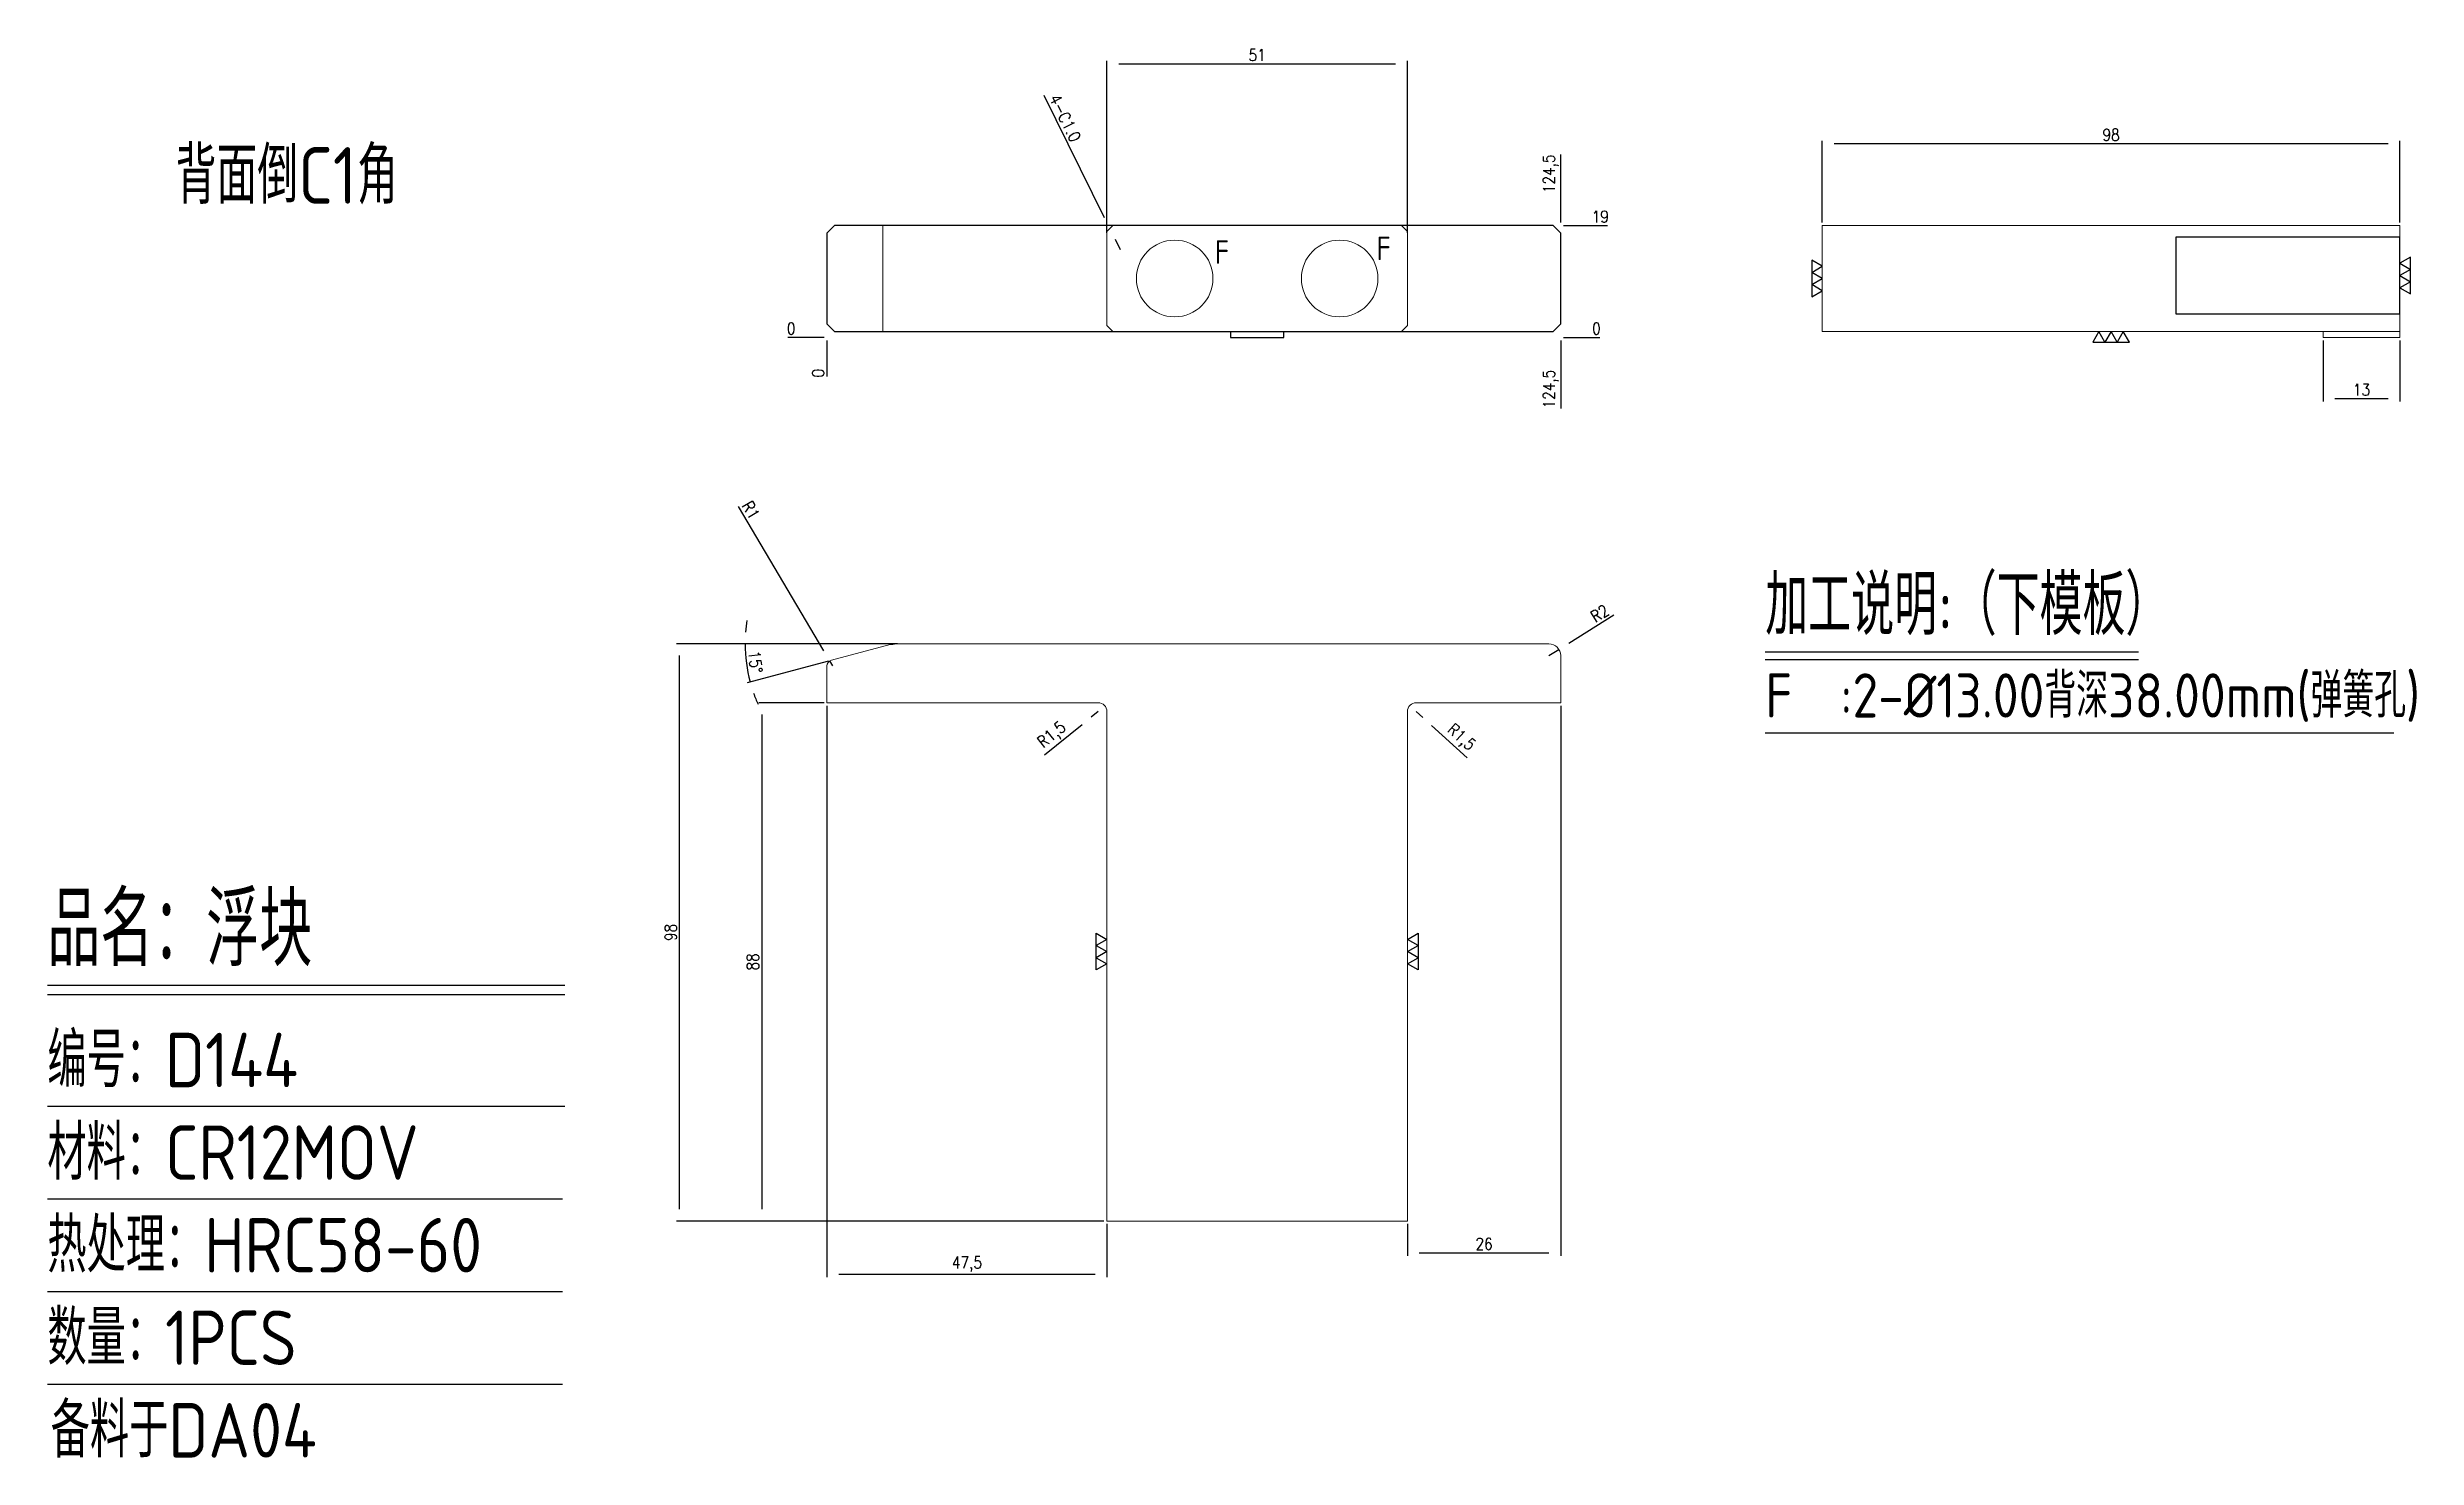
# Model space of a CAD drawing. Header units: millimetres. Extents: x 102156 to 102558, y -7974 to -7735.
import ezdxf
from ezdxf.enums import TextEntityAlignment as Align

# ---------------------------------------------------------------- set-up
doc = ezdxf.new("R2010")
doc.units = ezdxf.units.MM
doc.linetypes.add('HIDDEN', pattern=[0])
for name, color, linetype in [('DIE_P', 2, 'Continuous'), ('DIM', 4, 'Continuous'), ('LB_P', 2, 'Continuous'), ('TEXT', 4, 'Continuous')]:
    doc.layers.add(name, color=color, linetype=linetype)
doc.styles.add('gbenor', font='gbenor.shx', dxfattribs={"bigfont": 'gbcbig.shx'})
doc.styles.get("Standard").update_dxf_attribs({"font": 'txt.shx', "width": 0.85, "bigfont": 'ctxt.shx'})
doc.dimstyles.new('T-2-WX', dxfattribs={"dimtxt": 2, "dimasz": 2, "dimexe": 0.5, "dimexo": 0.5, "dimgap": 0.5, "dimtad": 1, "dimtxsty": 'Standard', "dimblk": 'OPEN30', "dimcen": 0, "dimazin": 3, "dimtfac": 1, "dimtmove": 0, "dimatfit": 3, "dimldrblk": 'OPEN30', "dimlwd": -1, "dimlwe": -1})

# ---------------------------------------------------------------- blocks, each defined once
blk = doc.blocks.new('*D7579')
at = {"layer": 'Defpoints', "color": 0}
for p in [(102555.2194597091, -7751.037624881854), (102457.2194597091, -7764.936430694204), (102555.2194597091, -7764.936430694204)]:
    blk.add_point(p, dxfattribs=at)
at = {"layer": 'DIM', "color": 0}
for p, q in [((102457.2194597091, -7764.436430694204), (102457.2194597091, -7750.537624881854)), ((102459.2194597091, -7751.037624881854), (102553.2194597091, -7751.037624881854)), ((102555.2194597091, -7764.436430694204), (102555.2194597091, -7750.537624881854))]:
    blk.add_line(p, q, dxfattribs=at)
at = {"layer": 'DIM', "color": 0, "insert": (102506.2194597091, -7749.537624881854), "char_height": 2, "attachment_point": 5}
blk.add_mtext('98', dxfattribs=at)
blk = doc.blocks.new('_Open30')
blk = doc.blocks.new('*D7580')
at = {"layer": 'Defpoints', "color": 0}
for p in [(102542.2194597091, -7783.936430694199), (102555.2194597091, -7783.936430694199), (102555.2194597091, -7794.314038441355)]:
    blk.add_point(p, dxfattribs=at)
at = {"layer": 'DIM', "color": 0}
for p, q in [((102542.2194597091, -7784.436430694199), (102542.2194597091, -7794.814038441355)), ((102555.2194597091, -7784.436430694199), (102555.2194597091, -7794.814038441355)), ((102544.2194597091, -7794.314038441355), (102553.2194597091, -7794.314038441355))]:
    blk.add_line(p, q, dxfattribs=at)
at = {"layer": 'DIM', "color": 0, "insert": (102548.7194597091, -7792.814038441355), "char_height": 2, "attachment_point": 5}
blk.add_mtext('13', dxfattribs=at)
blk = doc.blocks.new('*D7581')
at = {"layer": 'Defpoints', "color": 0}
for p in [(102263.3052661254, -7835.962718350944), (102300.7778580624, -7835.962718350944), (102335.8250363917, -7933.960166193385)]:
    blk.add_point(p, dxfattribs=at)
at = {"layer": 'DIM', "color": 0}
for p, q in [((102300.2778580624, -7835.962718350944), (102262.8052661254, -7835.962718350944)), ((102263.3052661254, -7931.960166193385), (102263.3052661254, -7837.962718350944)), ((102335.3250363917, -7933.960166193385), (102262.8052661254, -7933.960166193385))]:
    blk.add_line(p, q, dxfattribs=at)
at = {"layer": 'DIM', "color": 0, "insert": (102261.8052661254, -7884.961442272164), "char_height": 2, "attachment_point": 5, "rotation": 90}
blk.add_mtext('98', dxfattribs=at)
blk = doc.blocks.new('*D7582')
at = {"layer": 'Defpoints', "color": 0}
for p in [(102288.3250363917, -7845.960166193385), (102277.2496586047, -7933.960166193385), (102335.8250363917, -7933.960166193385)]:
    blk.add_point(p, dxfattribs=at)
at = {"layer": 'DIM', "color": 0}
for p, q in [((102287.8250363917, -7845.960166193385), (102276.7496586047, -7845.960166193385)), ((102277.2496586047, -7847.960166193385), (102277.2496586047, -7931.960166193385)), ((102335.3250363917, -7933.960166193385), (102276.7496586047, -7933.960166193385))]:
    blk.add_line(p, q, dxfattribs=at)
at = {"layer": 'DIM', "color": 0, "insert": (102275.7496586047, -7889.960166193385), "char_height": 2, "attachment_point": 5, "rotation": 90}
blk.add_mtext('88', dxfattribs=at)
blk = doc.blocks.new('*D7583')
at = {"layer": 'Defpoints', "color": 0}
for p in [(102288.3250363917, -7845.960166193385), (102335.8250363917, -7933.960166193385), (102335.8250363917, -7942.988885710729)]:
    blk.add_point(p, dxfattribs=at)
at = {"layer": 'DIM', "color": 0}
for p, q in [((102288.3250363917, -7846.460166193385), (102288.3250363917, -7943.488885710729)), ((102335.8250363917, -7934.460166193385), (102335.8250363917, -7943.488885710729)), ((102290.3250363917, -7942.988885710729), (102333.8250363917, -7942.988885710729))]:
    blk.add_line(p, q, dxfattribs=at)
at = {"layer": 'DIM', "color": 0, "insert": (102312.0750363917, -7941.298409520253), "char_height": 2, "attachment_point": 5}
blk.add_mtext('47,5', dxfattribs=at)
blk = doc.blocks.new('*D7584')
at = {"layer": 'Defpoints', "color": 0}
for p in [(102412.8250363917, -7845.960166193385), (102386.8250363917, -7933.960166193385), (102412.8250363917, -7939.343752176865)]:
    blk.add_point(p, dxfattribs=at)
at = {"layer": 'DIM', "color": 0}
for p, q in [((102412.8250363917, -7846.460166193385), (102412.8250363917, -7939.843752176865)), ((102386.8250363917, -7934.460166193385), (102386.8250363917, -7939.843752176865)), ((102388.8250363917, -7939.343752176865), (102410.8250363917, -7939.343752176865))]:
    blk.add_line(p, q, dxfattribs=at)
at = {"layer": 'DIM', "color": 0, "insert": (102399.8250363917, -7937.843752176865), "char_height": 2, "attachment_point": 5}
blk.add_mtext('26', dxfattribs=at)
blk = doc.blocks.new('*D7585')
at = {"layer": 'Defpoints', "color": 0}
for p in [(102274.5242524151, -7838.144839277796), (102289.0662173466, -7838.748081218699), (102298.1896676114, -7836.303460088046), (102300.7778580624, -7835.962718350944), (102410.8250363917, -7835.960166193385)]:
    blk.add_point(p, dxfattribs=at)
at = {"layer": 'DIM', "color": 0}
for p, q in [((102298.9612191292, -7835.9627604815), (102273.9289633971, -7835.9633410167)), ((102288.5832544335, -7838.877490741251), (102274.7989539075, -7842.570982935418))]:
    blk.add_line(p, q, dxfattribs=at)
for start, end in [(170.8433798319056, 175.4223543030773), (180.0013287742491, 195.0000000000787), (199.5789744712505, 204.1579489424222)]:
    blk.add_arc((102299.4612191291, -7835.962748885757), 25.03225573879226, start, end, dxfattribs=at)
at = {"layer": 'DIM', "color": 0, "insert": (102276.1775323071, -7839.028379080592), "char_height": 2, "attachment_point": 5, "rotation": 277.5006643871589}
blk.add_mtext('15%%d', dxfattribs=at)
blk = doc.blocks.new('*D7586')
at = {"layer": 'Defpoints', "color": 0}
for p in [(102288.815671217, -7838.853456570636), (102289.3250363915, -7839.71400704504)]:
    blk.add_point(p, dxfattribs=at)
at = {"layer": 'DIM', "color": 0}
for p, q in [((102287.796940868, -7837.132355621818), (102273.3003538817, -7812.640997686766)), ((102289.3250363915, -7839.71400704504), (102288.815671217, -7838.853456570636))]:
    blk.add_line(p, q, dxfattribs=at)
at = {"layer": 'DIM', "color": 0, "insert": (102275.4231427117, -7813.282515699882), "char_height": 2, "attachment_point": 5, "rotation": 300.6215535822492}
blk.add_mtext('R1', dxfattribs=at)
blk = doc.blocks.new('*D7587')
at = {"layer": 'Defpoints', "color": 0}
for p in [(102410.8250363917, -7837.960166193414), (102412.5197173701, -7836.898066206857)]:
    blk.add_point(p, dxfattribs=at)
at = {"layer": 'DIM', "color": 0}
for p, q in [((102414.2143983485, -7835.835966220299), (102421.8286050693, -7831.063947793889)), ((102410.8250363917, -7837.960166193414), (102412.5197173701, -7836.898066206857))]:
    blk.add_line(p, q, dxfattribs=at)
at = {"layer": 'DIM', "color": 0, "insert": (102419.4422579235, -7830.789287999861), "char_height": 2, "attachment_point": 5, "rotation": 32.07642612797595}
blk.add_mtext('R2', dxfattribs=at)
blk = doc.blocks.new('*D7588')
at = {"layer": 'Defpoints', "color": 0}
for p in [(102388.3250363917, -7847.460166193348), (102389.4359045311, -7848.468120546029)]:
    blk.add_point(p, dxfattribs=at)
at = {"layer": 'DIM', "color": 0}
for p, q in [((102388.3250363917, -7847.460166193348), (102389.4359045311, -7848.468120546029)), ((102396.9757016166, -7855.30941072359), (102390.9170620502, -7849.812059682873))]:
    blk.add_line(p, q, dxfattribs=at)
at = {"layer": 'DIM', "color": 0, "insert": (102395.8229091491, -7851.980774011441), "char_height": 2, "attachment_point": 5, "rotation": 317.78074036491984}
blk.add_mtext('R1,5', dxfattribs=at)
blk = doc.blocks.new('*D7589')
at = {"layer": 'Defpoints', "color": 0}
for p in [(102334.3250363919, -7847.460166193247), (102333.1604668047, -7848.405564351284)]:
    blk.add_point(p, dxfattribs=at)
at = {"layer": 'DIM', "color": 0}
for p, q in [((102334.3250363919, -7847.460166193247), (102333.1604668047, -7848.405564351284)), ((102325.2561817981, -7854.822266768995), (102331.6077073553, -7849.666095228476))]:
    blk.add_line(p, q, dxfattribs=at)
at = {"layer": 'DIM', "color": 0, "insert": (102326.5901161344, -7851.561994997971), "char_height": 2, "attachment_point": 5, "rotation": 39.0697088302083}
blk.add_mtext('R1,5', dxfattribs=at)
blk = doc.blocks.new('*D7590')
at = {"layer": 'Defpoints', "color": 0}
for p in [(102336.3245925307, -7765.435534598633), (102336.325480253, -7765.437326789732)]:
    blk.add_point(p, dxfattribs=at)
at = {"layer": 'DIM', "color": 0}
for p, q in [((102335.4368702096, -7763.643343459122), (102325.1573095946, -7742.890302769129)), ((102336.325480253, -7765.437326789732), (102336.3245925307, -7765.435534598633)), ((102337.2132025741, -7767.229517929243), (102338.1009248953, -7769.021709068755))]:
    blk.add_line(p, q, dxfattribs=at)
at = {"layer": 'DIM', "color": 0, "insert": (102328.7175883153, -7746.69858819441), "char_height": 2, "attachment_point": 5, "rotation": 296.3504991454354}
blk.add_mtext('4-C1.0', dxfattribs=at)
blk = doc.blocks.new('*D7591')
at = {"layer": 'Defpoints', "color": 0}
for p in [(102386.8250363917, -7737.504654553184), (102335.8250363917, -7766.689742666804), (102386.8250363917, -7766.689742666804)]:
    blk.add_point(p, dxfattribs=at)
at = {"layer": 'DIM', "color": 0}
for p, q in [((102335.8250363917, -7766.189742666804), (102335.8250363917, -7737.004654553184)), ((102337.8250363917, -7737.504654553184), (102384.8250363917, -7737.504654553184)), ((102386.8250363917, -7766.189742666804), (102386.8250363917, -7737.004654553184))]:
    blk.add_line(p, q, dxfattribs=at)
at = {"layer": 'DIM', "color": 0, "insert": (102361.3250363917, -7736.004654553184), "char_height": 2, "attachment_point": 5}
blk.add_mtext('51', dxfattribs=at)
blk = doc.blocks.new('*D7592')
at = {"layer": 'Defpoints', "color": 0}
for p in [(102288.3250363917, -7783.936430694199), (102412.8250363917, -7783.936430694199), (102417.8250363917, -7783.936430694199)]:
    blk.add_point(p, dxfattribs=at)
at = {"layer": 'DIM', "color": 0}
blk.add_line((102413.3250363917, -7783.936430694199), (102419.458369725, -7783.936430694199), dxfattribs=at)
at = {"layer": 'DIM', "color": 0, "insert": (102418.8917030584, -7782.436430694199), "char_height": 2, "attachment_point": 5}
blk.add_mtext('0', dxfattribs=at)
blk = doc.blocks.new('*D7593')
at = {"layer": 'Defpoints', "color": 0}
for p in [(102412.8250363917, -7764.936430694204), (102417.8250363917, -7764.936430694199), (102288.3250363917, -7783.936430694199)]:
    blk.add_point(p, dxfattribs=at)
at = {"layer": 'DIM', "color": 0}
blk.add_line((102413.3250363917, -7764.936430694204), (102420.7536078203, -7764.936430694199), dxfattribs=at)
at = {"layer": 'DIM', "color": 0, "insert": (102419.539322106, -7763.436430694199), "char_height": 2, "attachment_point": 5}
blk.add_mtext('19', dxfattribs=at)
blk = doc.blocks.new('*D7594')
at = {"layer": 'Defpoints', "color": 0}
for p in [(102283.3250363917, -7783.936430694199), (102288.3250363917, -7783.936430694199), (102288.3250363917, -7783.936430694199)]:
    blk.add_point(p, dxfattribs=at)
at = {"layer": 'DIM', "color": 0}
blk.add_line((102287.8250363917, -7783.936430694199), (102281.6917030584, -7783.936430694199), dxfattribs=at)
at = {"layer": 'DIM', "color": 0, "insert": (102282.258369725, -7782.436430694199), "char_height": 2, "attachment_point": 5}
blk.add_mtext('0', dxfattribs=at)
blk = doc.blocks.new('*D7595')
at = {"layer": 'Defpoints', "color": 0}
for p in [(102288.3250363917, -7783.936430694199), (102412.8250363917, -7783.936430694199), (102412.8250363917, -7788.936430694199)]:
    blk.add_point(p, dxfattribs=at)
at = {"layer": 'DIM', "color": 0}
blk.add_line((102412.8250363917, -7784.436430694186), (102412.8250363917, -7795.993573551328), dxfattribs=at)
at = {"layer": 'DIM', "color": 0, "insert": (102411.1345602012, -7792.715002122783), "char_height": 2, "attachment_point": 5, "rotation": 90}
blk.add_mtext('124,5', dxfattribs=at)
blk = doc.blocks.new('*D7596')
at = {"layer": 'Defpoints', "color": 0}
for p in [(102288.3250363917, -7783.936430694199), (102288.3250363917, -7783.936430694199), (102288.3250363917, -7788.936430694199)]:
    blk.add_point(p, dxfattribs=at)
at = {"layer": 'DIM', "color": 0}
blk.add_line((102288.3250363917, -7784.436430694186), (102288.3250363917, -7790.569764027518), dxfattribs=at)
at = {"layer": 'DIM', "color": 0, "insert": (102286.8250363917, -7790.003097360877), "char_height": 2, "attachment_point": 5, "rotation": 90}
blk.add_mtext('0', dxfattribs=at)
blk = doc.blocks.new('*D7597')
at = {"layer": 'Defpoints', "color": 0}
for p in [(102412.8250363917, -7759.936430694204), (102412.8250363917, -7764.936430694204), (102288.3250363917, -7783.936430694199)]:
    blk.add_point(p, dxfattribs=at)
at = {"layer": 'DIM', "color": 0}
blk.add_line((102412.8250363917, -7764.436430694201), (102412.8250363917, -7752.879287837059), dxfattribs=at)
at = {"layer": 'DIM', "color": 0, "insert": (102411.1345602012, -7756.157859265637), "char_height": 2, "attachment_point": 5, "rotation": 90}
blk.add_mtext('124,5', dxfattribs=at)

msp = doc.modelspace()

# ---------------------------------------------------------------- linework, layer by layer
at = {"layer": 'DIE_P', "linetype": 'Continuous', "lineweight": 15}
msp.add_line((102297.7778580624, -7764.936430694175), (102297.7778580624, -7782.936430694175), dxfattribs=at)
at = {"layer": 'DIE_P', "linetype": 'Continuous'}
msp.add_line((102356.8250363917, -7782.936430694204), (102365.8250363917, -7782.936430694204), dxfattribs=at)
msp.add_lwpolyline([(102365.8250363917, -7782.936430694204), (102411.5321431729, -7782.936430694204), (102412.8250363917, -7781.643537475382), (102412.8250363917, -7766.229323913012), (102411.5321431729, -7764.936430694204), (102289.6179296105, -7764.936430694204), (102288.3250363917, -7766.229323913012), (102288.3250363917, -7781.643537475382), (102289.6179296105, -7782.936430694204), (102356.8250363917, -7782.936430694204), (102356.8250363917, -7783.936430694199), (102365.8250363917, -7783.936430694199)], close=True, dxfattribs=at)
at = {"layer": 'DIE_P', "linetype": 'HIDDEN', "lineweight": 15, "ltscale": 0.5}
for points in [[(102340.2186029601, -7782.936430694204), (102336.8250363917, -7782.936430694204), (102335.8250363917, -7781.936430694204), (102335.8250363917, -7765.936430694204), (102336.8250363917, -7764.936430694204), (102340.2186029601, -7764.936430694204)], [(102382.4314698234, -7782.936430694204), (102385.8250363917, -7782.936430694204), (102386.8250363917, -7781.936430694204), (102386.8250363917, -7765.936430694204), (102385.8250363917, -7764.936430694204), (102382.4314698234, -7764.936430694204)]]:
    msp.add_lwpolyline(points, dxfattribs=at)
at = {"layer": 'DIE_P', "color": 2, "linetype": 'Continuous', "lineweight": 15}
for points in [[(102457.2194597091, -7782.936430694204), (102555.2194597091, -7782.936430694204), (102555.2194597091, -7764.936430694204), (102457.2194597091, -7764.936430694204)], [(102542.2194597091, -7782.936430694204), (102542.2194597091, -7783.936430694199), (102555.2194597091, -7783.936430694199), (102555.2194597091, -7782.936430694204)]]:
    msp.add_lwpolyline(points, close=True, dxfattribs=at)
at = {"layer": 'DIE_P', "linetype": 'HIDDEN'}
msp.add_lwpolyline([(102517.2194597091, -7779.936430694204), (102555.2194597091, -7779.936430694204), (102555.2194597091, -7766.936430694204), (102517.2194597091, -7766.936430694204)], close=True, dxfattribs=at)
at = {"layer": 'DIE_P', "color": 4}
for points in [[(102455.4194597091, -7777.054122147829), (102457.2194597091, -7776.014891663286), (102455.4194597091, -7774.975661178745), (102457.2194597091, -7773.936430694204), (102455.4194597091, -7772.897200209663), (102457.2194597091, -7771.857969725123), (102455.4194597091, -7770.818739240582), (102455.4194597091, -7777.054122147829)], [(102557.0194597091, -7770.31873924058), (102555.2194597091, -7771.357969725123), (102557.0194597091, -7772.397200209663), (102555.2194597091, -7773.436430694204), (102557.0194597091, -7774.475661178745), (102555.2194597091, -7775.514891663286), (102557.0194597091, -7776.554122147827), (102557.0194597091, -7770.31873924058)], [(102509.3371511628, -7784.736430694204), (102508.2979206782, -7782.936430694204), (102507.2586901937, -7784.736430694204), (102506.2194597091, -7782.936430694204), (102505.1802292246, -7784.736430694204), (102504.14099874, -7782.936430694204), (102503.1017682555, -7784.736430694204), (102509.3371511628, -7784.736430694204)]]:
    msp.add_lwpolyline(points, close=True, dxfattribs=at)
at = {"layer": 'DIE_P', "linetype": 'Continuous', "lineweight": 15}
msp.add_lwpolyline([(102288.3250363917, -7839.71400704499), (102288.3250363917, -7845.960166193385), (102334.3250363917, -7845.960166193385, -0.414213562373095), (102335.8250363917, -7847.460166193385), (102335.8250363917, -7933.960166193385), (102386.8250363917, -7933.960166193385), (102386.8250363917, -7847.460166193385, -0.414213562373095), (102388.3250363917, -7845.960166193385), (102412.8250363917, -7845.960166193385), (102412.8250363917, -7837.960166193385, 0.414213562373095), (102410.8250363917, -7835.960166193385), (102300.7778580624, -7835.962718350944, 0.0655434628125577), (102298.1896676114, -7836.303460088046), (102289.0662173466, -7838.748081218699, 0.3394542588642547)], format="xyb", close=True, dxfattribs=at)
at = {"layer": 'DIE_P', "linetype": 'HIDDEN', "lineweight": 15, "ltscale": 0.5}
for centre in [(102347.3250363917, -7773.936430694204), (102375.3250363917, -7773.936430694204)]:
    msp.add_circle(centre, 6.5, dxfattribs=at)
at = {"layer": 'DIM', "color": 4, "linetype": 'Continuous', "lineweight": 25}
for p, q in [((102156.0350489511, -7893.906325350841), (102243.8255110974, -7893.906325350841)), ((102156.0350489511, -7895.524291771213), (102243.8255110974, -7895.524291771213)), ((102156.0350489511, -7914.477612695351), (102243.8255110974, -7914.477612695351)), ((102156.0350489511, -7930.195000778858), (102243.4442419011, -7930.195000778858)), ((102156.0350489511, -7945.912388862311), (102243.4442419011, -7945.912388862311)), ((102156.0350489511, -7961.629776945825), (102243.4442419011, -7961.629776945825))]:
    msp.add_line(p, q, dxfattribs=at)
at = {"layer": 'LB_P', "color": 4}
for points in [[(102334.0250363917, -7885.09247473976), (102335.8250363917, -7886.131705224303), (102334.0250363917, -7887.170935708844), (102335.8250363917, -7888.210166193385), (102334.0250363917, -7889.249396677926), (102335.8250363917, -7890.288627162467), (102334.0250363917, -7891.327857647007), (102334.0250363917, -7885.09247473976)], [(102388.6250363917, -7891.327857647009), (102386.8250363917, -7890.288627162467), (102388.6250363917, -7889.249396677926), (102386.8250363917, -7888.210166193385), (102388.6250363917, -7887.170935708844), (102386.8250363917, -7886.131705224303), (102388.6250363917, -7885.092474739762), (102388.6250363917, -7891.327857647009)]]:
    msp.add_lwpolyline(points, close=True, dxfattribs=at)
at = {"layer": 'TEXT', "color": 3}
for p, q in [((102447.5394476267, -7837.336357010354), (102510.8998358272, -7837.336357010354)), ((102447.5394476267, -7838.648857010354), (102510.8998358272, -7838.648857010354)), ((102447.5394476267, -7851.098857010355), (102554.2097811144, -7851.098857010355))]:
    msp.add_line(p, q, dxfattribs=at)

# ---------------------------------------------------------------- texts
at = {"layer": 'DIM', "color": 3, "linetype": 'Continuous', "lineweight": 25, "style": 'gbenor'}
for s, height, p in [('品名：浮块', 12.48145524276255, (102156.0350489511, -7890.670392510106)), ('编号：D144', 9.245522402046333, (102156.0350489511, -7911.241679854666)), ('材料：CR12MOV ', 9.245522402046333, (102156.0350489511, -7926.959067938118)), ('热处理：HRC58-60', 9.245522402046333, (102156.0350489511, -7942.676456021631)), ('数量：1PCS', 9.245522402046333, (102156.0350489511, -7958.393844105143)), ('备料于DA04', 9.245522402046333, (102156.5975404472, -7974.111232188528))]:
    msp.add_text(s, height=height, dxfattribs=at).set_placement(p)
at = {"layer": 'TEXT', "color": 4, "lineweight": 18, "style": 'gbenor'}
msp.add_text('背面倒C1角', height=9.626334097184833, dxfattribs=at).set_placement((102177.7970426294, -7761.254318223896))
at = {"layer": 'TEXT', "color": 4, "style": 'gbenor'}
for p in [(102382.7857823091, -7768.8263586496), (102355.3539202967, -7769.452676756871)]:
    msp.add_text('F', height=4, dxfattribs=at).set_placement(p, align=Align.MIDDLE_CENTER)
for s, height, p in [('加工说明:（下模板）', 10.125, (102447.5394476267, -7834.448857010353)), ('F  :2-%%c13.00背深38.00mm(弹簧孔)', 7.5, (102447.5394476267, -7848.473857010355))]:
    msp.add_text(s, height=height, dxfattribs=at).set_placement(p)

# ---------------------------------------------------------------- dimensions: what is measured, and where the dimension line sits
at = {"layer": 'DIM', "color": 4}
for base, p1, p2, picture, middle in [((102386.8250363917, -7737.504654553184), (102335.8250363917, -7766.689742666804), (102386.8250363917, -7766.689742666804), '*D7591', (102361.3250363917, -7736.004654553184)), ((102555.2194597091, -7751.037624881854), (102457.2194597091, -7764.936430694204), (102555.2194597091, -7764.936430694204), '*D7579', (102506.2194597091, -7749.537624881854)), ((102555.2194597091, -7794.314038441355), (102542.2194597091, -7783.936430694199), (102555.2194597091, -7783.936430694199), '*D7580', (102548.7194597091, -7792.814038441355)), ((102335.8250363917, -7942.988885710729), (102288.3250363917, -7845.960166193385), (102335.8250363917, -7933.960166193385), '*D7583', (102312.0750363917, -7941.298409520253)), ((102412.8250363917, -7939.343752176865), (102386.8250363917, -7933.960166193385), (102412.8250363917, -7845.960166193385), '*D7584', (102399.8250363917, -7937.843752176865))]:
    dim = msp.add_linear_dim(base=base, p1=p1, p2=p2, dimstyle='T-2-WX', dxfattribs=at)
    dim.commit()
    dim.dimension.update_dxf_attribs({"geometry": picture, "text_midpoint": middle})
dim = msp.add_diameter_dim_2p(p1=(102336.325480253, -7765.437326789732), p2=(102336.3245925307, -7765.435534598633), text='4-C1.0', dimstyle='T-2-WX', dxfattribs=at)
dim.commit()
dim.dimension.update_dxf_attribs({"geometry": '*D7590', "text_midpoint": (102327.3734449606, -7747.364379935269), "dimtype": 163})
for feature_location, offset, dtype, picture, middle in [((102412.8250363917, -7764.936430694204), (0, 5), 1, '*D7597', (102411.1345602012, -7756.157859265637)), ((102412.8250363917, -7764.936430694204), (5, 5.4569682106375694e-12), 0, '*D7593', (102419.539322106, -7763.436430694199)), ((102288.3250363917, -7783.936430694199), (-5, 0), 0, '*D7594', (102282.258369725, -7782.436430694199)), ((102412.8250363917, -7783.936430694199), (5, 0), 0, '*D7592', (102418.8917030584, -7782.436430694199)), ((102288.3250363917, -7783.936430694199), (0, -5), 1, '*D7596', (102286.8250363917, -7790.003097360877)), ((102412.8250363917, -7783.936430694199), (0, -5), 1, '*D7595', (102411.1345602012, -7792.715002122783))]:
    dim = msp.add_ordinate_dim(feature_location=feature_location, offset=offset, dtype=dtype, origin=(102288.3250363917, -7783.936430694199), dimstyle='T-2-WX', dxfattribs=at)
    dim.commit()
    dim.dimension.update_dxf_attribs({"geometry": picture, "text_midpoint": middle})
for center, mpoint, picture, middle in [((102289.3250363915, -7839.71400704504), (102288.815671217, -7838.853456570636), '*D7586', (102274.1323170001, -7814.046563461633)), ((102410.8250363917, -7837.960166193414), (102412.5197173701, -7836.898066206857), '*D7587', (102420.2388329134, -7832.060298733662))]:
    dim = msp.add_radius_dim(center=center, mpoint=mpoint, dimstyle='T-2-WX', dxfattribs=at)
    dim.commit()
    dim.dimension.update_dxf_attribs({"geometry": picture, "text_midpoint": middle, "dimtype": 164})
dim = msp.add_angular_dim_2l(base=(102274.5242524151, -7838.144839277796), line1=((102298.1896676114, -7836.303460088046), (102289.0662173466, -7838.748081218699)), line2=((102410.8250363917, -7835.960166193385), (102300.7778580624, -7835.962718350944)), dimstyle='T-2-WX', dxfattribs=at)
dim.commit()
dim.dimension.update_dxf_attribs({"geometry": '*D7585', "text_midpoint": (102276.1775323071, -7839.028379080592)})
for base, p1, p2, picture, middle in [((102263.3052661254, -7835.962718350944), (102335.8250363917, -7933.960166193385), (102300.7778580624, -7835.962718350944), '*D7581', (102261.8052661254, -7884.961442272164)), ((102277.2496586047, -7933.960166193385), (102288.3250363917, -7845.960166193385), (102335.8250363917, -7933.960166193385), '*D7582', (102275.7496586047, -7889.960166193385))]:
    dim = msp.add_linear_dim(base=base, p1=p1, p2=p2, angle=90, dimstyle='T-2-WX', dxfattribs=at)
    dim.commit()
    dim.dimension.update_dxf_attribs({"geometry": picture, "text_midpoint": middle})
for center, mpoint, picture, middle in [((102334.3250363919, -7847.460166193247), (102333.1604668047, -7848.405564351284), '*D7589', (102326.5901161344, -7851.561994997971)), ((102388.3250363917, -7847.460166193348), (102389.4359045311, -7848.468120546029), '*D7588', (102395.8229091491, -7851.980774011441))]:
    dim = msp.add_radius_dim(center=center, mpoint=mpoint, dimstyle='T-2-WX', dxfattribs=at)
    dim.commit()
    dim.dimension.update_dxf_attribs({"geometry": picture, "text_midpoint": middle})

doc.saveas('drawing.dxf')
